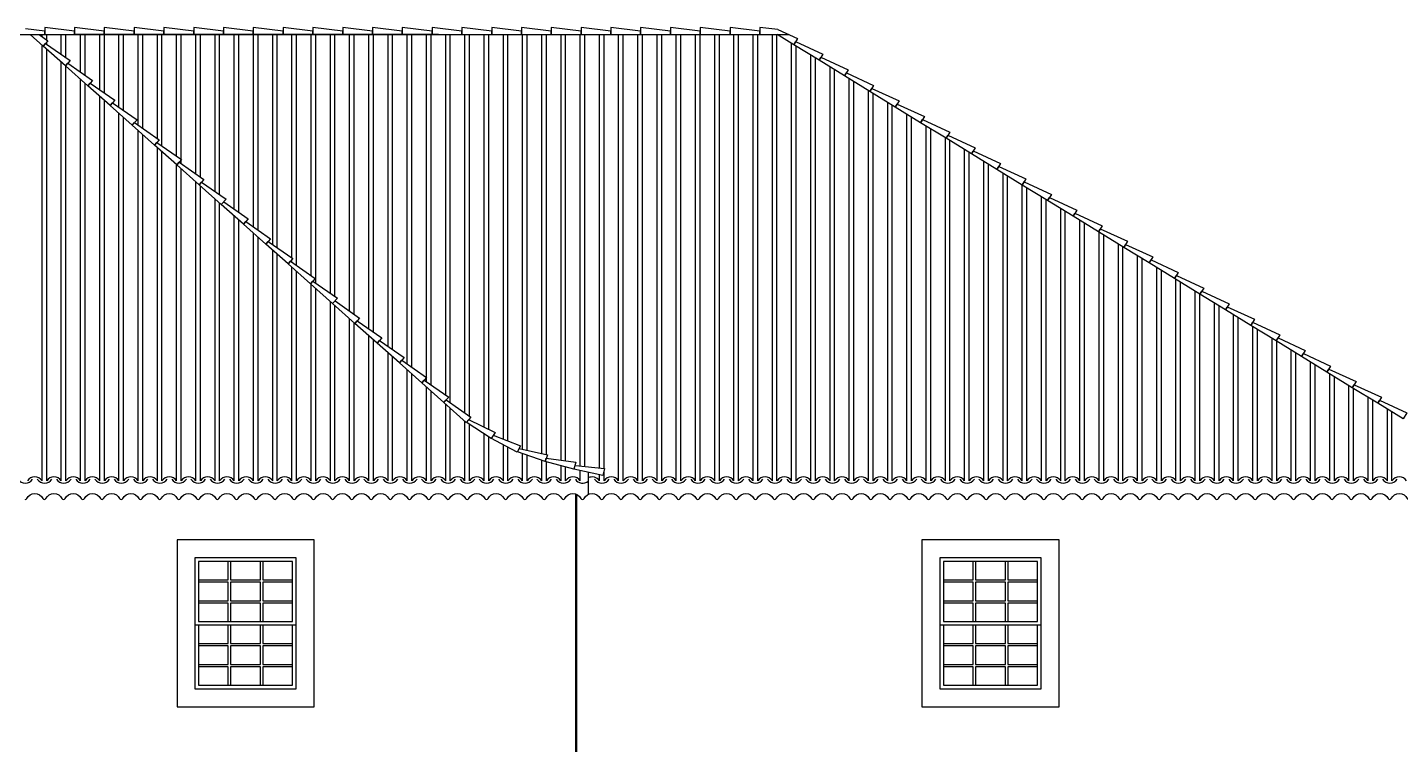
# Model space of a CAD drawing. Extents: x 18300 to 45581, y 436 to 7791.
# Drawn here: x 43298 to 44450, y 6695 to 7297 of the extents above; entities that cross this region are included whole.
import ezdxf

# ---------------------------------------------------------------- set-up
doc = ezdxf.new("R2010")
doc.units = 0
doc.layers.add('PAREDE', color=7, linetype='CONTINUOUS')
doc.layers.add('PAREDE_FINA', color=7, linetype='CONTINUOUS')

msp = doc.modelspace()

# ---------------------------------------------------------------- linework, layer by layer
at = {"layer": 'PAREDE', "const_width": 2}
msp.add_lwpolyline([(43758.61, 6905.08), (43758.61, 6583.13)], dxfattribs=at)
at = {"layer": 'PAREDE_FINA'}
for points in [[(43289.26, 7290.67), (43312.61, 7290.67), (43312.61, 7293.67), (43296.38, 7295.62)], [(43312.61, 7296.67), (43312.61, 7290.67), (43337.61, 7290.67), (43337.61, 7293.67), (43312.61, 7296.67)], [(43337.61, 7296.67), (43337.61, 7290.67), (43362.61, 7290.67), (43362.61, 7293.67), (43337.61, 7296.67)], [(43362.61, 7296.67), (43362.61, 7290.67), (43387.61, 7290.67), (43387.61, 7293.67), (43362.61, 7296.67)], [(43387.61, 7296.67), (43387.61, 7290.67), (43412.61, 7290.67), (43412.61, 7293.67), (43387.61, 7296.67)], [(43412.61, 7296.67), (43412.61, 7290.67), (43437.61, 7290.67), (43437.61, 7293.67), (43412.61, 7296.67)], [(43437.61, 7296.67), (43437.61, 7290.67), (43462.61, 7290.67), (43462.61, 7293.67), (43437.61, 7296.67)], [(43462.61, 7296.67), (43462.61, 7290.67), (43487.61, 7290.67), (43487.61, 7293.67), (43462.61, 7296.67)], [(43487.61, 7296.67), (43487.61, 7290.67), (43512.61, 7290.67), (43512.61, 7293.67), (43487.61, 7296.67)], [(43512.61, 7296.67), (43512.61, 7290.67), (43537.61, 7290.67), (43537.61, 7293.67), (43512.61, 7296.67)], [(43537.61, 7296.67), (43537.61, 7290.67), (43562.61, 7290.67), (43562.61, 7293.67), (43537.61, 7296.67)], [(43562.61, 7296.67), (43562.61, 7290.67), (43587.61, 7290.67), (43587.61, 7293.67), (43562.61, 7296.67)], [(43587.61, 7296.67), (43587.61, 7290.67), (43612.61, 7290.67), (43612.61, 7293.67), (43587.61, 7296.67)], [(43612.61, 7296.67), (43612.61, 7290.67), (43637.61, 7290.67), (43637.61, 7293.67), (43612.61, 7296.67)], [(43637.61, 7296.67), (43637.61, 7290.67), (43662.61, 7290.67), (43662.61, 7293.67), (43637.61, 7296.67)], [(43662.61, 7296.67), (43662.61, 7290.67), (43687.61, 7290.67), (43687.61, 7293.67), (43662.61, 7296.67)], [(43687.61, 7296.67), (43687.61, 7290.67), (43712.61, 7290.67), (43712.61, 7293.67), (43687.61, 7296.67)], [(43712.61, 7296.67), (43712.61, 7290.67), (43737.61, 7290.67), (43737.61, 7293.67), (43712.61, 7296.67)], [(43737.61, 7296.67), (43737.61, 7290.67), (43762.61, 7290.67), (43762.61, 7293.67), (43737.61, 7296.67)], [(43762.61, 7296.67), (43762.61, 7290.67), (43787.61, 7290.67), (43787.61, 7293.67), (43762.61, 7296.67)], [(43787.61, 7296.67), (43787.61, 7290.67), (43812.61, 7290.67), (43812.61, 7293.67), (43787.61, 7296.67)], [(43812.61, 7296.67), (43812.61, 7290.67), (43837.61, 7290.67), (43837.61, 7293.67), (43812.61, 7296.67)], [(43837.61, 7296.67), (43837.61, 7290.67), (43862.61, 7290.67), (43862.61, 7293.67), (43837.61, 7296.67)], [(43862.61, 7296.67), (43862.61, 7290.67), (43887.61, 7290.67), (43887.61, 7293.67), (43862.61, 7296.67)], [(43887.61, 7296.67), (43887.61, 7290.67), (43912.61, 7290.67), (43912.61, 7293.67), (43887.61, 7296.67)], [(43912.61, 7296.67), (43912.61, 7290.67), (43926.59, 7290.67)], [(43927.75, 7294.85), (43912.61, 7296.67)], [(43927.75, 7294.85), (43944.15, 7287.3), (43941.01, 7282.19), (43927.21, 7290.67)], [(43307.95, 7290.67), (43315.36, 7285.52), (43311.37, 7281.03), (43300.54, 7290.67)], [(43310.42, 7288.96), (43310.42, 7290.67)], [(43310.42, 6916.29), (43310.42, 7281.88)], [(43314.27, 7286.28), (43314.27, 7290.67)], [(43314.27, 7282.65), (43314.27, 7284.29)], [(43326.54, 7274.11), (43326.54, 7290.67)], [(43330.39, 7271.43), (43330.39, 7290.67)], [(43643.11, 7290.67), (43337.61, 7290.67)], [(43342.67, 7259.27), (43342.67, 7290.67)], [(43346.52, 7256.59), (43346.52, 7290.67)], [(43358.79, 7244.43), (43358.79, 7290.67)], [(43362.64, 7241.75), (43362.64, 7290.67)], [(43374.91, 7229.58), (43374.91, 7290.67)], [(43378.77, 7226.9), (43378.77, 7290.67)], [(43391.04, 7214.74), (43391.04, 7290.67)], [(43394.89, 7212.06), (43394.89, 7290.67)], [(43407.16, 7203.52), (43407.16, 7290.67)], [(43411.01, 7197.22), (43411.01, 7290.67)], [(43423.29, 7188.68), (43423.29, 7290.67)], [(43427.14, 7182.37), (43427.14, 7290.67)], [(43439.41, 7173.84), (43439.41, 7290.67)], [(43443.26, 7171.16), (43443.26, 7290.67)], [(43455.54, 7158.99), (43455.54, 7290.67)], [(43459.39, 7156.32), (43459.39, 7290.67)], [(43471.66, 7144.15), (43471.66, 7290.67)], [(43475.51, 7141.47), (43475.51, 7290.67)], [(43487.79, 7129.31), (43487.79, 7290.67)], [(43491.64, 7126.63), (43491.64, 7290.67)], [(43503.91, 7114.46), (43503.91, 7290.67)], [(43507.76, 7111.79), (43507.76, 7290.67)], [(43520.04, 7103.25), (43520.04, 7290.67)], [(43523.89, 7096.94), (43523.89, 7290.67)], [(43536.16, 7088.41), (43536.16, 7290.67)], [(43540.01, 7082.1), (43540.01, 7290.67)], [(43552.28, 7073.56), (43552.28, 7290.67)], [(43556.14, 7070.88), (43556.14, 7290.67)], [(43568.41, 7058.72), (43568.41, 7290.67)], [(43572.26, 7056.04), (43572.26, 7290.67)], [(43584.53, 7043.88), (43584.53, 7290.67)], [(43588.38, 7041.2), (43588.38, 7290.67)], [(43600.66, 7029.03), (43600.66, 7290.67)], [(43604.51, 7026.35), (43604.51, 7290.67)], [(43616.78, 7014.19), (43616.78, 7290.67)], [(43620.63, 7011.51), (43620.63, 7290.67)], [(43632.91, 6999.35), (43632.91, 7290.67)], [(43636.76, 6996.67), (43636.76, 7290.67)], [(43643.11, 7290.67), (43936.84, 7290.67)], [(43649.03, 6988.13), (43649.03, 7290.67)], [(43652.88, 6981.82), (43652.88, 7290.67)], [(43665.16, 6973.29), (43665.16, 7290.67)], [(43669.01, 6970.61), (43669.01, 7290.67)], [(43681.28, 6961.34), (43681.28, 7290.67)], [(43685.13, 6959.48), (43685.13, 7290.67)], [(43697.41, 6951.18), (43697.41, 7290.67)], [(43701.26, 6949.7), (43701.26, 7290.67)], [(43713.53, 6942.81), (43713.53, 7290.67)], [(43717.38, 6941.95), (43717.38, 7290.67)], [(43729.65, 6939.2), (43729.65, 7290.67)], [(43733.51, 6938.34), (43733.51, 7290.67)], [(43745.78, 6933.62), (43745.78, 7290.67)], [(43749.63, 6933.08), (43749.63, 7290.67)], [(43761.9, 6928.57), (43761.9, 7290.67)], [(43765.75, 6928.18), (43765.75, 7290.67)], [(43778.03, 6926.93), (43778.03, 7290.67)], [(43781.88, 6926.54), (43781.88, 7290.67)], [(43794.15, 6916.29), (43794.15, 7290.67)], [(43798, 6916.29), (43798, 7290.67)], [(43810.28, 6916.29), (43810.28, 7290.67)], [(43814.13, 6916.29), (43814.13, 7290.67)], [(43826.4, 6916.29), (43826.4, 7290.67)], [(43830.25, 6916.29), (43830.25, 7290.67)], [(43842.53, 6916.29), (43842.53, 7290.67)], [(43846.38, 6916.29), (43846.38, 7290.67)], [(43858.65, 6916.29), (43858.65, 7290.67)], [(43862.5, 6916.29), (43862.5, 7290.67)], [(43874.77, 6916.29), (43874.77, 7290.67)], [(43878.63, 6916.29), (43878.63, 7290.67)], [(43890.9, 6916.29), (43890.9, 7290.67)], [(43894.75, 6916.29), (43894.75, 7290.67)], [(43907.02, 6916.29), (43907.02, 7290.67)], [(43910.87, 6916.29), (43910.87, 7290.67)], [(43923.15, 6916.29), (43923.15, 7290.67)], [(43927, 6916.29), (43927, 7290.67)], [(43939.27, 6916.29), (43939.27, 7283.26)], [(43943.12, 6916.29), (43943.12, 7280.89)], [(43314.27, 6916.29), (43314.27, 7278.46)], [(43955.4, 6916.29), (43955.4, 7273.36)], [(43959.25, 6916.29), (43959.25, 7270.99)], [(43326.54, 6916.29), (43326.54, 7267.54)], [(43330.39, 6916.29), (43330.39, 7264.11)], [(43971.52, 6916.29), (43971.52, 7263.45)], [(43975.37, 6916.29), (43975.37, 7261.09)], [(43342.67, 6916.29), (43342.67, 7253.19)], [(43346.52, 6916.29), (43346.52, 7249.76)], [(43987.65, 6916.29), (43987.65, 7253.55)], [(43991.5, 6916.29), (43991.5, 7251.19)], [(43358.79, 6916.29), (43358.79, 7238.84)], [(43362.64, 6916.29), (43362.64, 7235.42)], [(44003.77, 6916.29), (44003.77, 7243.65)], [(44007.62, 6916.29), (44007.62, 7241.28)], [(43374.91, 6916.29), (43374.91, 7224.49)], [(44019.9, 6916.29), (44019.9, 7233.74)], [(44023.75, 6916.29), (44023.75, 7231.38)], [(44036.02, 6916.29), (44036.02, 7223.84)], [(43378.77, 6916.29), (43378.77, 7221.07)], [(44039.87, 6916.29), (44039.87, 7221.48)], [(44052.14, 6916.29), (44052.14, 7213.94)], [(44056, 6916.29), (44056, 7211.57)], [(43391.04, 6916.29), (43391.04, 7210.15)], [(43394.89, 6916.29), (43394.89, 7206.72)], [(43407.16, 7199.9), (43407.16, 7200.65)], [(44068.27, 6916.29), (44068.27, 7204.04)], [(44072.12, 6916.29), (44072.12, 7201.67)], [(43407.16, 6916.29), (43407.16, 7195.8)], [(43411.01, 6916.29), (43411.01, 7192.37)], [(44084.39, 6916.29), (44084.39, 7194.13)], [(44088.24, 6916.29), (44088.24, 7191.77)], [(43423.29, 6916.29), (43423.29, 7181.45)], [(43427.14, 6916.29), (43427.14, 7178.03)], [(44100.52, 6916.29), (44100.52, 7184.23)], [(44104.37, 6916.29), (44104.37, 7181.87)], [(43439.41, 6916.29), (43439.41, 7167.1)], [(44116.64, 6916.29), (44116.64, 7174.33)], [(44120.49, 6916.29), (44120.49, 7171.96)], [(43443.26, 6916.29), (43443.26, 7163.68)], [(44132.77, 6916.29), (44132.77, 7164.43)], [(44136.62, 6916.29), (44136.62, 7162.06)], [(44148.89, 6916.29), (44148.89, 7154.52)], [(43455.54, 6916.29), (43455.54, 7152.76)], [(43459.39, 6916.29), (43459.39, 7149.33)], [(44152.74, 6916.29), (44152.74, 7152.16)], [(44165.02, 6916.29), (44165.02, 7144.62)], [(43471.66, 6916.29), (43471.66, 7138.41)], [(43475.51, 6916.29), (43475.51, 7134.98)], [(44168.87, 6916.29), (44168.87, 7142.26)], [(44181.14, 6916.29), (44181.14, 7134.72)], [(44184.99, 6916.29), (44184.99, 7132.35)], [(43487.79, 6916.29), (43487.79, 7124.06)], [(43491.64, 6916.29), (43491.64, 7120.64)], [(44197.27, 6916.29), (44197.27, 7124.82)], [(44201.12, 6916.29), (44201.12, 7122.45)], [(43503.91, 6916.29), (43503.91, 7109.71)], [(44213.39, 6916.29), (44213.39, 7114.91)], [(44217.24, 6916.29), (44217.24, 7112.55)], [(43507.76, 6916.29), (43507.76, 7106.29)], [(43520.04, 7099.62), (43520.04, 7101.84)], [(44229.51, 6916.29), (44229.51, 7105.01)], [(44233.37, 6916.29), (44233.37, 7102.65)], [(43520.04, 6916.29), (43520.04, 7095.37)], [(43523.89, 6916.29), (43523.89, 7091.94)], [(44245.64, 6916.29), (44245.64, 7095.11)], [(44249.49, 6916.29), (44249.49, 7092.74)], [(44261.76, 6916.29), (44261.76, 7085.21)], [(43536.16, 6916.29), (43536.16, 7081.02)], [(43540.01, 6916.29), (43540.01, 7077.59)], [(44265.61, 6916.29), (44265.61, 7082.84)], [(44277.89, 6916.29), (44277.89, 7075.3)], [(43552.28, 6916.29), (43552.28, 7066.67)], [(43556.14, 6916.29), (43556.14, 7063.25)], [(44281.74, 6916.29), (44281.74, 7072.94)], [(44294.01, 6916.29), (44294.01, 7065.4)], [(44297.86, 6916.29), (44297.86, 7063.04)], [(43568.41, 6916.29), (43568.41, 7052.32)], [(44310.14, 6916.29), (44310.14, 7055.5)], [(44313.99, 6916.29), (44313.99, 7053.13)], [(43572.26, 6916.29), (43572.26, 7048.9)], [(44326.26, 6916.29), (44326.26, 7045.6)], [(44330.11, 6916.29), (44330.11, 7043.23)], [(43584.53, 6916.29), (43584.53, 7037.98)], [(43588.38, 6916.29), (43588.38, 7034.55)], [(44342.39, 6916.29), (44342.39, 7035.69)], [(44346.24, 6916.29), (44346.24, 7033.33)], [(43600.66, 6916.29), (43600.66, 7023.63)], [(43604.51, 6916.29), (43604.51, 7020.2)], [(44358.51, 6916.29), (44358.51, 7025.79)], [(44362.36, 6916.29), (44362.36, 7023.43)], [(44374.63, 6916.29), (44374.63, 7015.89)], [(43616.78, 6916.29), (43616.78, 7009.28)], [(43620.63, 6916.29), (43620.63, 7005.86)], [(44378.49, 6916.29), (44378.49, 7013.52)], [(44390.76, 6916.29), (44390.76, 7005.99)], [(43632.91, 6916.29), (43632.91, 6994.93)], [(44394.61, 6916.29), (44394.61, 7003.62)], [(44406.88, 6916.29), (44406.88, 6996.08)], [(44410.73, 6916.29), (44410.73, 6993.72)], [(43636.76, 6916.29), (43636.76, 6991.51)], [(44423.01, 6916.29), (44423.01, 6986.18)], [(44426.86, 6916.29), (44426.86, 6983.82)], [(43649.03, 6916.29), (43649.03, 6980.59)], [(43652.88, 6916.29), (43652.88, 6977.16)], [(44439.13, 6916.29), (44439.13, 6976.28)], [(44442.98, 6916.29), (44442.98, 6973.91)], [(43665.16, 6916.29), (43665.16, 6966.24)], [(43668.3, 6967.61), (43690.47, 6956.9), (43687.24, 6951.85), (43666.18, 6965.33)], [(43669.01, 6967.27), (43669.01, 6968.4)], [(43669.01, 6916.29), (43669.01, 6963.52)], [(43681.28, 6916.29), (43681.28, 6955.66)], [(43685.13, 6916.29), (43685.13, 6953.19)], [(43688.9, 6954.44), (43711.87, 6945.62), (43709.07, 6940.32), (43686.96, 6951.99), (43686.97, 6952.01)], [(43697.41, 6916.29), (43697.41, 6946.48)], [(43701.26, 6916.29), (43701.26, 6944.44)], [(43710.72, 6943.44), (43734.49, 6938.12), (43732.49, 6932.46), (43709.25, 6940.67)], [(43713.53, 6916.29), (43713.53, 6939.16)], [(43717.38, 6916.29), (43717.38, 6937.8)], [(43733.51, 6935.33), (43733.51, 6935.33)], [(43729.65, 6916.29), (43729.65, 6933.47)], [(43733.51, 6916.29), (43733.51, 6932.2)], [(43745.78, 6916.29), (43745.78, 6928.96)], [(43749.63, 6916.29), (43749.63, 6927.94)], [(43757.82, 6928.99), (43782.31, 6926.49), (43780.99, 6920.64), (43756.6, 6926.12)], [(43761.9, 6916.29), (43761.9, 6924.93)], [(43781.88, 6916.29), (43781.88, 6924.58)], [(43768.61, 6923.42), (43768.61, 6904.88)], [(43778.03, 6916.29), (43778.03, 6921.31)], [(43520.61, 6798.17), (43520.61, 6848.67), (43441.61, 6848.67), (43441.61, 6798.17)], [(43466.61, 6833.17), (43466.61, 6848.67)], [(43468.61, 6848.67), (43468.61, 6833.17)], [(43493.61, 6833.17), (43493.61, 6848.67)], [(43495.61, 6848.67), (43495.61, 6833.17)], [(44145.61, 6798.17), (44145.61, 6848.67), (44066.61, 6848.67), (44066.61, 6798.17)], [(44091.61, 6833.17), (44091.61, 6848.67)], [(44093.61, 6848.67), (44093.61, 6833.17)], [(44118.61, 6833.17), (44118.61, 6848.67)], [(44120.61, 6848.67), (44120.61, 6833.17)], [(43441.61, 6833.17), (43466.61, 6833.17)], [(43468.61, 6833.17), (43493.61, 6833.17)], [(43495.61, 6833.17), (43520.61, 6833.17)], [(44066.61, 6833.17), (44091.61, 6833.17)], [(44093.61, 6833.17), (44118.61, 6833.17)], [(44120.61, 6833.17), (44145.61, 6833.17)], [(43466.61, 6831.17), (43441.61, 6831.17)], [(43466.61, 6815.67), (43466.61, 6831.17)], [(43493.61, 6831.17), (43468.61, 6831.17)], [(43468.61, 6831.17), (43468.61, 6815.67)], [(43493.61, 6815.67), (43493.61, 6831.17)], [(43520.61, 6831.17), (43495.61, 6831.17)], [(43495.61, 6831.17), (43495.61, 6815.67)], [(44091.61, 6831.17), (44066.61, 6831.17)], [(44091.61, 6815.67), (44091.61, 6831.17)], [(44118.61, 6831.17), (44093.61, 6831.17)], [(44093.61, 6831.17), (44093.61, 6815.67)], [(44118.61, 6815.67), (44118.61, 6831.17)], [(44145.61, 6831.17), (44120.61, 6831.17)], [(44120.61, 6831.17), (44120.61, 6815.67)], [(43441.61, 6815.67), (43466.61, 6815.67)], [(43466.61, 6813.67), (43441.61, 6813.67)], [(43466.61, 6798.17), (43466.61, 6813.67)], [(43468.61, 6815.67), (43493.61, 6815.67)], [(43493.61, 6813.67), (43468.61, 6813.67)], [(43468.61, 6813.67), (43468.61, 6798.17)], [(43493.61, 6798.17), (43493.61, 6813.67)], [(43495.61, 6815.67), (43520.61, 6815.67)], [(43495.61, 6813.67), (43495.61, 6798.17)], [(43520.61, 6813.67), (43495.61, 6813.67)], [(44066.61, 6815.67), (44091.61, 6815.67)], [(44091.61, 6813.67), (44066.61, 6813.67)], [(44091.61, 6798.17), (44091.61, 6813.67)], [(44093.61, 6815.67), (44118.61, 6815.67)], [(44093.61, 6813.67), (44093.61, 6798.17)], [(44118.61, 6813.67), (44093.61, 6813.67)], [(44118.61, 6798.17), (44118.61, 6813.67)], [(44120.61, 6815.67), (44145.61, 6815.67)], [(44120.61, 6813.67), (44120.61, 6798.17)], [(44145.61, 6813.67), (44120.61, 6813.67)], [(43441.61, 6798.17), (43520.61, 6798.17)], [(44066.61, 6798.17), (44145.61, 6798.17)], [(43523.61, 6795.17), (43438.61, 6795.17)], [(43441.61, 6795.17), (43441.61, 6744.67), (43520.61, 6744.67), (43520.61, 6795.17)], [(43466.61, 6779.67), (43466.61, 6795.17)], [(43468.61, 6795.17), (43468.61, 6779.67)], [(43493.61, 6779.67), (43493.61, 6795.17)], [(43495.61, 6795.17), (43495.61, 6779.67)], [(44148.61, 6795.17), (44063.61, 6795.17)], [(44066.61, 6795.17), (44066.61, 6744.67), (44145.61, 6744.67), (44145.61, 6795.17)], [(44091.61, 6779.67), (44091.61, 6795.17)], [(44093.61, 6795.17), (44093.61, 6779.67)], [(44118.61, 6779.67), (44118.61, 6795.17)], [(44120.61, 6795.17), (44120.61, 6779.67)], [(43441.61, 6779.67), (43466.61, 6779.67)], [(43466.61, 6777.67), (43441.61, 6777.67)], [(43466.61, 6762.17), (43466.61, 6777.67)], [(43468.61, 6779.67), (43493.61, 6779.67)], [(43493.61, 6777.67), (43468.61, 6777.67)], [(43468.61, 6777.67), (43468.61, 6762.17)], [(43493.61, 6762.17), (43493.61, 6777.67)], [(43495.61, 6779.67), (43520.61, 6779.67)], [(43495.61, 6777.67), (43495.61, 6762.17)], [(43520.61, 6777.67), (43495.61, 6777.67)], [(44066.61, 6779.67), (44091.61, 6779.67)], [(44091.61, 6777.67), (44066.61, 6777.67)], [(44091.61, 6762.17), (44091.61, 6777.67)], [(44093.61, 6779.67), (44118.61, 6779.67)], [(44093.61, 6777.67), (44093.61, 6762.17)], [(44118.61, 6777.67), (44093.61, 6777.67)], [(44118.61, 6762.17), (44118.61, 6777.67)], [(44120.61, 6779.67), (44145.61, 6779.67)], [(44145.61, 6777.67), (44120.61, 6777.67)], [(44120.61, 6777.67), (44120.61, 6762.17)], [(43441.61, 6762.17), (43466.61, 6762.17)], [(43466.61, 6760.17), (43441.61, 6760.17)], [(43466.61, 6744.67), (43466.61, 6760.17)], [(43468.61, 6762.17), (43493.61, 6762.17)], [(43493.61, 6760.17), (43468.61, 6760.17)], [(43468.61, 6760.17), (43468.61, 6744.67)], [(43493.61, 6744.67), (43493.61, 6760.17)], [(43495.61, 6762.17), (43520.61, 6762.17)], [(43495.61, 6760.17), (43495.61, 6744.67)], [(43520.61, 6760.17), (43495.61, 6760.17)], [(44066.61, 6762.17), (44091.61, 6762.17)], [(44091.61, 6760.17), (44066.61, 6760.17)], [(44091.61, 6744.67), (44091.61, 6760.17)], [(44093.61, 6762.17), (44118.61, 6762.17)], [(44093.61, 6760.17), (44093.61, 6744.67)], [(44118.61, 6760.17), (44093.61, 6760.17)], [(44118.61, 6744.67), (44118.61, 6760.17)], [(44120.61, 6762.17), (44145.61, 6762.17)], [(44120.61, 6760.17), (44120.61, 6744.67)], [(44145.61, 6760.17), (44120.61, 6760.17)]]:
    msp.add_lwpolyline(points, dxfattribs=at)
for points in [[(43334.04, 7268.9), (43330.05, 7264.41), (43311.37, 7281.03), (43313.37, 7283.27)], [(43965.46, 7274.22), (43962.32, 7269.11), (43941.01, 7282.19), (43942.58, 7284.75)], [(43986.76, 7261.14), (43983.62, 7256.02), (43962.32, 7269.11), (43963.89, 7271.66)], [(43352.72, 7252.28), (43348.73, 7247.8), (43330.05, 7264.41), (43332.04, 7266.66)], [(44008.06, 7248.05), (44004.92, 7242.94), (43983.62, 7256.02), (43985.19, 7258.58)], [(43371.39, 7235.66), (43367.4, 7231.18), (43348.73, 7247.8), (43350.72, 7250.04)], [(44029.37, 7234.97), (44026.23, 7229.86), (44004.92, 7242.94), (44006.49, 7245.5)], [(43390.07, 7219.04), (43386.08, 7214.56), (43367.4, 7231.18), (43369.4, 7233.42)], [(44050.67, 7221.89), (44047.53, 7216.77), (44026.23, 7229.86), (44027.8, 7232.41)], [(43408.75, 7202.42), (43404.76, 7197.94), (43386.08, 7214.56), (43388.08, 7216.8)], [(44071.97, 7208.8), (44068.83, 7203.69), (44047.53, 7216.77), (44049.1, 7219.33)], [(43427.42, 7185.8), (43423.43, 7181.32), (43404.76, 7197.94), (43406.75, 7200.18)], [(44093.28, 7195.72), (44090.14, 7190.61), (44068.83, 7203.69), (44070.4, 7206.25)], [(44114.58, 7182.64), (44111.44, 7177.52), (44090.14, 7190.61), (44091.71, 7193.16)], [(43446.1, 7169.19), (43442.11, 7164.7), (43423.43, 7181.32), (43425.43, 7183.56)], [(44135.88, 7169.55), (44132.74, 7164.44), (44111.44, 7177.52), (44113.01, 7180.08)], [(43464.78, 7152.57), (43460.79, 7148.09), (43442.11, 7164.7), (43444.11, 7166.94)], [(44157.19, 7156.47), (44154.05, 7151.36), (44132.74, 7164.44), (44134.31, 7167)], [(43483.45, 7135.95), (43479.47, 7131.47), (43460.79, 7148.09), (43462.78, 7150.33)], [(44178.49, 7143.39), (44175.35, 7138.28), (44154.05, 7151.36), (44155.62, 7153.91)], [(43502.13, 7119.33), (43498.14, 7114.85), (43479.47, 7131.47), (43481.46, 7133.71)], [(44199.79, 7130.31), (44196.65, 7125.19), (44175.35, 7138.28), (44176.92, 7140.83)], [(44221.1, 7117.22), (44217.96, 7112.11), (44196.65, 7125.19), (44198.22, 7127.75)], [(43520.81, 7102.71), (43516.82, 7098.23), (43498.14, 7114.85), (43500.14, 7117.09)], [(44242.4, 7104.14), (44239.26, 7099.03), (44217.96, 7112.11), (44219.53, 7114.67)], [(43539.48, 7086.09), (43535.5, 7081.61), (43516.82, 7098.23), (43518.81, 7100.47)], [(44263.7, 7091.06), (44260.56, 7085.94), (44239.26, 7099.03), (44240.83, 7101.58)], [(44285.01, 7077.97), (44281.87, 7072.86), (44260.56, 7085.94), (44262.13, 7088.5)], [(43558.16, 7069.47), (43554.17, 7064.99), (43535.5, 7081.61), (43537.49, 7083.85)], [(44306.31, 7064.89), (44303.17, 7059.78), (44281.87, 7072.86), (44283.44, 7075.42)], [(43576.84, 7052.86), (43572.85, 7048.37), (43554.17, 7064.99), (43556.17, 7067.23)], [(44327.61, 7051.81), (44324.47, 7046.69), (44303.17, 7059.78), (44304.74, 7062.33)], [(43595.51, 7036.24), (43591.53, 7031.76), (43572.85, 7048.37), (43574.84, 7050.62)], [(44348.92, 7038.72), (44345.78, 7033.61), (44324.47, 7046.69), (44326.04, 7049.25)], [(43614.19, 7019.62), (43610.2, 7015.14), (43591.53, 7031.76), (43593.52, 7034)], [(44370.22, 7025.64), (44367.08, 7020.53), (44345.78, 7033.61), (44347.35, 7036.17)], [(43632.87, 7003), (43628.88, 6998.52), (43610.2, 7015.14), (43612.2, 7017.38)], [(44391.52, 7012.56), (44388.38, 7007.45), (44367.08, 7020.53), (44368.65, 7023.09)], [(44412.83, 6999.48), (44409.69, 6994.36), (44388.38, 7007.45), (44389.95, 7010)], [(43651.55, 6986.38), (43647.56, 6981.9), (43628.88, 6998.52), (43630.87, 7000.76)], [(44434.13, 6986.39), (44430.99, 6981.28), (44409.69, 6994.36), (44411.26, 6996.92)], [(43670.22, 6969.76), (43666.23, 6965.28), (43647.56, 6981.9), (43649.55, 6984.14)], [(44455.43, 6973.31), (44452.29, 6968.2), (44430.99, 6981.28), (44432.56, 6983.84)], [(43758.2, 6931.89), (43756.67, 6926.09), (43732.49, 6932.46), (43733.26, 6935.36)], [(43423.61, 6726.67), (43538.61, 6726.67), (43538.61, 6866.67), (43423.61, 6866.67)], [(44048.61, 6726.67), (44163.61, 6726.67), (44163.61, 6866.67), (44048.61, 6866.67)], [(43438.61, 6741.67), (43523.61, 6741.67), (43523.61, 6851.67), (43438.61, 6851.67)], [(44063.61, 6741.67), (44148.61, 6741.67), (44148.61, 6851.67), (44063.61, 6851.67)]]:
    msp.add_lwpolyline(points, close=True, dxfattribs=at)
for points in [[(43296.22, 6900.64, 0.284915), (43297.56, 6901.47, -0.6201737), (43311, 6901.47, 0.284915), (43312.34, 6900.64)], [(43312.34, 6900.64, 0.284915), (43313.69, 6901.47, -0.6201737), (43327.12, 6901.47, 0.284915), (43328.47, 6900.64)], [(43328.47, 6900.64, 0.284915), (43329.81, 6901.47, -0.6201737), (43343.25, 6901.47, 0.284915), (43344.59, 6900.64)], [(43344.59, 6900.64, 0.284915), (43345.94, 6901.47, -0.6201737), (43359.37, 6901.47, 0.284915), (43360.72, 6900.64)], [(43360.72, 6900.64, 0.284915), (43362.06, 6901.47, -0.6201737), (43375.5, 6901.47, 0.284915), (43376.84, 6900.64)], [(43376.84, 6900.64, 0.284915), (43378.18, 6901.47, -0.6201737), (43391.62, 6901.47, 0.284915), (43392.96, 6900.64)], [(43392.96, 6900.64, 0.284915), (43394.31, 6901.47, -0.6201737), (43407.75, 6901.47, 0.284915), (43409.09, 6900.64)], [(43409.09, 6900.64, 0.284915), (43410.43, 6901.47, -0.6201737), (43423.87, 6901.47, 0.284915), (43425.21, 6900.64)], [(43425.21, 6900.64, 0.284915), (43426.56, 6901.47, -0.6201737), (43439.99, 6901.47, 0.284915), (43441.34, 6900.64)], [(43441.34, 6900.64, 0.284915), (43442.68, 6901.47, -0.6201737), (43456.12, 6901.47, 0.284915), (43457.46, 6900.64)], [(43457.46, 6900.64, 0.284915), (43458.81, 6901.47, -0.6201737), (43472.24, 6901.47, 0.284915), (43473.59, 6900.64)], [(43473.59, 6900.64, 0.284915), (43474.93, 6901.47, -0.6201737), (43488.37, 6901.47, 0.284915), (43489.71, 6900.64)], [(43489.71, 6900.64, 0.284915), (43491.06, 6901.47, -0.6201737), (43504.49, 6901.47, 0.284915), (43505.84, 6900.64)], [(43505.84, 6900.64, 0.284915), (43507.18, 6901.47, -0.6201737), (43520.62, 6901.47, 0.284915), (43521.96, 6900.64)], [(43521.96, 6900.64, 0.284915), (43523.3, 6901.47, -0.6201737), (43536.74, 6901.47, 0.284915), (43538.09, 6900.64)], [(43538.09, 6900.64, 0.284915), (43539.43, 6901.47, -0.6201737), (43552.87, 6901.47, 0.284915), (43554.21, 6900.64)], [(43554.21, 6900.64, 0.284915), (43555.55, 6901.47, -0.6201737), (43568.99, 6901.47, 0.284915), (43570.33, 6900.64)], [(43570.33, 6900.64, 0.284915), (43571.68, 6901.47, -0.6201737), (43585.12, 6901.47, 0.284915), (43586.46, 6900.64)], [(43586.46, 6900.64, 0.284915), (43587.8, 6901.47, -0.6201737), (43601.24, 6901.47, 0.284915), (43602.58, 6900.64)], [(43602.58, 6900.64, 0.284915), (43603.93, 6901.47, -0.6201737), (43617.36, 6901.47, 0.284915), (43618.71, 6900.64)], [(43618.71, 6900.64, 0.284915), (43620.05, 6901.47, -0.6201737), (43633.49, 6901.47, 0.284915), (43634.83, 6900.64)], [(43634.83, 6900.64, 0.284915), (43636.18, 6901.47, -0.6201737), (43649.61, 6901.47, 0.284915), (43650.96, 6900.64)], [(43650.96, 6900.64, 0.284915), (43652.3, 6901.47, -0.6201737), (43665.74, 6901.47, 0.284915), (43667.08, 6900.64)], [(43667.08, 6900.64, 0.284915), (43668.43, 6901.47, -0.6201737), (43681.86, 6901.47, 0.284915), (43683.21, 6900.64)], [(43683.21, 6900.64, 0.284915), (43684.55, 6901.47, -0.6201737), (43697.99, 6901.47, 0.284915), (43699.33, 6900.64)], [(43699.33, 6900.64, 0.284915), (43700.67, 6901.47, -0.6201737), (43714.11, 6901.47, 0.284915), (43715.46, 6900.64)], [(43715.46, 6900.64, 0.284915), (43716.8, 6901.47, -0.6201737), (43730.24, 6901.47, 0.284915), (43731.58, 6900.64)], [(43731.58, 6900.64, 0.284915), (43732.92, 6901.47, -0.6201737), (43746.36, 6901.47, 0.284915), (43747.7, 6900.64)], [(43747.7, 6900.64, 0.284915), (43749.05, 6901.47, -0.6201737), (43762.49, 6901.47, 0.284915), (43763.83, 6900.64)], [(43763.83, 6900.64, 0.284915), (43765.17, 6901.47, -0.6201737), (43778.61, 6901.47, 0.284915), (43779.95, 6900.64)], [(43779.95, 6900.64, 0.284915), (43781.3, 6901.47, -0.6201737), (43794.73, 6901.47, 0.284915), (43796.08, 6900.64)], [(43796.08, 6900.64, 0.284915), (43797.42, 6901.47, -0.6201737), (43810.86, 6901.47, 0.284915), (43812.2, 6900.64)], [(43812.2, 6900.64, 0.284915), (43813.55, 6901.47, -0.6201737), (43826.98, 6901.47, 0.284915), (43828.33, 6900.64)], [(43828.33, 6900.64, 0.284915), (43829.67, 6901.47, -0.6201737), (43843.11, 6901.47, 0.284915), (43844.45, 6900.64)], [(43844.45, 6900.64, 0.284915), (43845.79, 6901.47, -0.6201737), (43859.23, 6901.47, 0.284915), (43860.58, 6900.64)], [(43860.58, 6900.64, 0.284915), (43861.92, 6901.47, -0.6201737), (43875.36, 6901.47, 0.284915), (43876.7, 6900.64)], [(43876.7, 6900.64, 0.284915), (43878.04, 6901.47, -0.6201737), (43891.48, 6901.47, 0.284915), (43892.82, 6900.64)], [(43892.82, 6900.64, 0.284915), (43894.17, 6901.47, -0.6201737), (43907.61, 6901.47, 0.284915), (43908.95, 6900.64)], [(43908.95, 6900.64, 0.284915), (43910.29, 6901.47, -0.6201737), (43923.73, 6901.47, 0.284915), (43925.07, 6900.64)], [(43925.07, 6900.64, 0.284915), (43926.42, 6901.47, -0.6201737), (43939.85, 6901.47, 0.284915), (43941.2, 6900.64)], [(43941.2, 6900.64, 0.284915), (43942.54, 6901.47, -0.6201737), (43955.98, 6901.47, 0.284915), (43957.32, 6900.64)], [(43957.32, 6900.64, 0.284915), (43958.67, 6901.47, -0.6201737), (43972.1, 6901.47, 0.284915), (43973.45, 6900.64)], [(43973.45, 6900.64, 0.284915), (43974.79, 6901.47, -0.6201737), (43988.23, 6901.47, 0.284915), (43989.57, 6900.64)], [(43989.57, 6900.64, 0.284915), (43990.92, 6901.47, -0.6201737), (44004.35, 6901.47, 0.284915), (44005.7, 6900.64)], [(44005.7, 6900.64, 0.284915), (44007.04, 6901.47, -0.6201737), (44020.48, 6901.47, 0.284915), (44021.82, 6900.64)], [(44021.82, 6900.64, 0.284915), (44023.16, 6901.47, -0.6201737), (44036.6, 6901.47, 0.284915), (44037.95, 6900.64)], [(44037.95, 6900.64, 0.284915), (44039.29, 6901.47, -0.6201737), (44052.73, 6901.47, 0.284915), (44054.07, 6900.64)], [(44054.07, 6900.64, 0.284915), (44055.41, 6901.47, -0.6201737), (44068.85, 6901.47, 0.284915), (44070.19, 6900.64)], [(44070.19, 6900.64, 0.284915), (44071.54, 6901.47, -0.6201737), (44084.98, 6901.47, 0.284915), (44086.32, 6900.64)], [(44086.32, 6900.64, 0.284915), (44087.66, 6901.47, -0.6201737), (44101.1, 6901.47, 0.284915), (44102.44, 6900.64)], [(44102.44, 6900.64, 0.284915), (44103.79, 6901.47, -0.6201737), (44117.22, 6901.47, 0.284915), (44118.57, 6900.64)], [(44118.57, 6900.64, 0.284915), (44119.91, 6901.47, -0.6201737), (44133.35, 6901.47, 0.284915), (44134.69, 6900.64)], [(44134.69, 6900.64, 0.284915), (44136.04, 6901.47, -0.6201737), (44149.47, 6901.47, 0.284915), (44150.82, 6900.64)], [(44150.82, 6900.64, 0.284915), (44152.16, 6901.47, -0.6201737), (44165.6, 6901.47, 0.284915), (44166.94, 6900.64)], [(44166.94, 6900.64, 0.284915), (44168.29, 6901.47, -0.6201737), (44181.72, 6901.47, 0.284915), (44183.07, 6900.64)], [(44183.07, 6900.64, 0.284915), (44184.41, 6901.47, -0.6201737), (44197.85, 6901.47, 0.284915), (44199.19, 6900.64)], [(44199.19, 6900.64, 0.284915), (44200.53, 6901.47, -0.6201737), (44213.97, 6901.47, 0.284915), (44215.32, 6900.64)], [(44215.32, 6900.64, 0.284915), (44216.66, 6901.47, -0.6201737), (44230.1, 6901.47, 0.284915), (44231.44, 6900.64)], [(44231.44, 6900.64, 0.284915), (44232.78, 6901.47, -0.6201737), (44246.22, 6901.47, 0.284915), (44247.56, 6900.64)], [(44247.56, 6900.64, 0.284915), (44248.91, 6901.47, -0.6201737), (44262.34, 6901.47, 0.284915), (44263.69, 6900.64)], [(44263.69, 6900.64, 0.284915), (44265.03, 6901.47, -0.6201737), (44278.47, 6901.47, 0.284915), (44279.81, 6900.64)], [(44279.81, 6900.64, 0.284915), (44281.16, 6901.47, -0.6201737), (44294.59, 6901.47, 0.284915), (44295.94, 6900.64)], [(44295.94, 6900.64, 0.284915), (44297.28, 6901.47, -0.6201737), (44310.72, 6901.47, 0.284915), (44312.06, 6900.64)], [(44312.06, 6900.64, 0.284915), (44313.41, 6901.47, -0.6201737), (44326.84, 6901.47, 0.284915), (44328.19, 6900.64)], [(44328.19, 6900.64, 0.284915), (44329.53, 6901.47, -0.6201737), (44342.97, 6901.47, 0.284915), (44344.31, 6900.64)], [(44344.31, 6900.64, 0.284915), (44345.65, 6901.47, -0.6201737), (44359.09, 6901.47, 0.284915), (44360.44, 6900.64)], [(44360.44, 6900.64, 0.284915), (44361.78, 6901.47, -0.6201737), (44375.22, 6901.47, 0.284915), (44376.56, 6900.64)], [(44376.56, 6900.64, 0.284915), (44377.9, 6901.47, -0.6201737), (44391.34, 6901.47, 0.284915), (44392.68, 6900.64)], [(44392.68, 6900.64, 0.284915), (44394.03, 6901.47, -0.6201737), (44407.47, 6901.47, 0.284915), (44408.81, 6900.64)], [(44408.81, 6900.64, 0.284915), (44410.15, 6901.47, -0.6201737), (44423.59, 6901.47, 0.284915), (44424.93, 6900.64)], [(44424.93, 6900.64, 0.284915), (44426.28, 6901.47, -0.6201737), (44439.71, 6901.47, 0.284915), (44441.06, 6900.64)], [(44441.06, 6900.64, 0.284915), (44442.4, 6901.47, -0.6201737), (44455.84, 6901.47, 0.284915), (44457.18, 6900.64)]]:
    msp.add_lwpolyline(points, format="xyb", dxfattribs=at)
for centre, start, end in [((43296.36, 6921.82), 215.09066, 324.90934), ((43304.28, 6911.98), 35.09066, 144.90934), ((43312.48, 6921.82), 215.09066, 324.90934), ((43320.4, 6911.98), 35.09066, 144.90934), ((43328.61, 6921.82), 215.09066, 324.90934), ((43336.53, 6911.98), 35.09066, 144.90934), ((43344.73, 6921.82), 215.09066, 324.90934), ((43352.65, 6911.98), 35.09066, 144.90934), ((43360.86, 6921.82), 215.09066, 324.90934), ((43368.78, 6911.98), 35.09066, 144.90934), ((43376.98, 6921.82), 215.09066, 324.90934), ((43384.9, 6911.98), 35.09066, 144.90934), ((43393.11, 6921.82), 215.09066, 324.90934), ((43401.03, 6911.98), 35.09066, 144.90934), ((43409.23, 6921.82), 215.09066, 324.90934), ((43417.15, 6911.98), 35.09066, 144.90934), ((43425.36, 6921.82), 215.09066, 324.90934), ((43433.28, 6911.98), 35.09066, 144.90934), ((43441.48, 6921.82), 215.09066, 324.90934), ((43449.4, 6911.98), 35.09066, 144.90934), ((43457.61, 6921.82), 215.09066, 324.90934), ((43465.53, 6911.98), 35.09066, 144.90934), ((43473.73, 6921.82), 215.09066, 324.90934), ((43481.65, 6911.98), 35.09066, 144.90934), ((43489.85, 6921.82), 215.09066, 324.90934), ((43497.77, 6911.98), 35.09066, 144.90934), ((43505.98, 6921.82), 215.09066, 324.90934), ((43513.9, 6911.98), 35.09066, 144.90934), ((43522.1, 6921.82), 215.09066, 324.90934), ((43530.02, 6911.98), 35.09066, 144.90934), ((43538.23, 6921.82), 215.09066, 324.90934), ((43546.15, 6911.98), 35.09066, 144.90934), ((43554.35, 6921.82), 215.09066, 324.90934), ((43562.27, 6911.98), 35.09066, 144.90934), ((43570.48, 6921.82), 215.09066, 324.90934), ((43578.4, 6911.98), 35.09066, 144.90934), ((43586.6, 6921.82), 215.09066, 324.90934), ((43594.52, 6911.98), 35.09066, 144.90934), ((43602.73, 6921.82), 215.09066, 324.90934), ((43610.65, 6911.98), 35.09066, 144.90934), ((43618.85, 6921.82), 215.09066, 324.90934), ((43626.77, 6911.98), 35.09066, 144.90934), ((43634.98, 6921.82), 215.09066, 324.90934), ((43642.89, 6911.98), 35.09066, 144.90934), ((43651.1, 6921.82), 215.09066, 324.90934), ((43659.02, 6911.98), 35.09066, 144.90934), ((43667.22, 6921.82), 215.09066, 324.90934), ((43675.14, 6911.98), 35.09066, 144.90934), ((43683.35, 6921.82), 215.09066, 324.90934), ((43691.27, 6911.98), 35.09066, 144.90934), ((43699.47, 6921.82), 215.09066, 324.90934), ((43707.39, 6911.98), 35.09066, 144.90934), ((43715.6, 6921.82), 215.09066, 324.90934), ((43723.52, 6911.98), 35.09066, 144.90934), ((43731.72, 6921.82), 215.09066, 324.90934), ((43739.64, 6911.98), 35.09066, 144.90934), ((43747.85, 6921.82), 215.09066, 324.90934), ((43755.77, 6911.98), 35.09066, 144.90934), ((43763.97, 6921.82), 215.09066, 308.17564), ((43771.89, 6911.98), 35.09066, 115.96918), ((43780.1, 6921.82), 215.09066, 324.90934), ((43788.02, 6911.98), 35.09066, 144.90934), ((43796.22, 6921.82), 215.09066, 324.90934), ((43804.14, 6911.98), 35.09066, 144.90934), ((43812.34, 6921.82), 215.09066, 324.90934), ((43820.26, 6911.98), 35.09066, 144.90934), ((43828.47, 6921.82), 215.09066, 324.90934), ((43836.39, 6911.98), 35.09066, 144.90934), ((43844.59, 6921.82), 215.09066, 324.90934), ((43852.51, 6911.98), 35.09066, 144.90934), ((43860.72, 6921.82), 215.09066, 324.90934), ((43868.64, 6911.98), 35.09066, 144.90934), ((43876.84, 6921.82), 215.09066, 324.90934), ((43884.76, 6911.98), 35.09066, 144.90934), ((43892.97, 6921.82), 215.09066, 324.90934), ((43900.89, 6911.98), 35.09066, 144.90934), ((43909.09, 6921.82), 215.09066, 324.90934), ((43917.01, 6911.98), 35.09066, 144.90934), ((43925.22, 6921.82), 215.09066, 324.90934), ((43933.14, 6911.98), 35.09066, 144.90934), ((43941.34, 6921.82), 215.09066, 324.90934), ((43949.26, 6911.98), 35.09066, 144.90934), ((43957.47, 6921.82), 215.09066, 324.90934), ((43965.39, 6911.98), 35.09066, 144.90934), ((43973.59, 6921.82), 215.09066, 324.90934), ((43981.51, 6911.98), 35.09066, 144.90934), ((43989.71, 6921.82), 215.09066, 324.90934), ((43997.63, 6911.98), 35.09066, 144.90934), ((44005.84, 6921.82), 215.09066, 324.90934), ((44013.76, 6911.98), 35.09066, 144.90934), ((44021.96, 6921.82), 215.09066, 324.90934), ((44029.88, 6911.98), 35.09066, 144.90934), ((44038.09, 6921.82), 215.09066, 324.90934), ((44046.01, 6911.98), 35.09066, 144.90934), ((44054.21, 6921.82), 215.09066, 324.90934), ((44062.13, 6911.98), 35.09066, 144.90934), ((44070.34, 6921.82), 215.09066, 324.90934), ((44078.26, 6911.98), 35.09066, 144.90934), ((44086.46, 6921.82), 215.09066, 324.90934), ((44094.38, 6911.98), 35.09066, 144.90934), ((44102.59, 6921.82), 215.09066, 324.90934), ((44110.51, 6911.98), 35.09066, 144.90934), ((44118.71, 6921.82), 215.09066, 324.90934), ((44126.63, 6911.98), 35.09066, 144.90934), ((44134.84, 6921.82), 215.09066, 324.90934), ((44142.75, 6911.98), 35.09066, 144.90934), ((44150.96, 6921.82), 215.09066, 324.90934), ((44158.88, 6911.98), 35.09066, 144.90934), ((44167.08, 6921.82), 215.09066, 324.90934), ((44175, 6911.98), 35.09066, 144.90934), ((44183.21, 6921.82), 215.09066, 324.90934), ((44191.13, 6911.98), 35.09066, 144.90934), ((44199.33, 6921.82), 215.09066, 324.90934), ((44207.25, 6911.98), 35.09066, 144.90934), ((44215.46, 6921.82), 215.09066, 324.90934), ((44223.38, 6911.98), 35.09066, 144.90934), ((44231.58, 6921.82), 215.09066, 324.90934), ((44239.5, 6911.98), 35.09066, 144.90934), ((44247.71, 6921.82), 215.09066, 324.90934), ((44255.63, 6911.98), 35.09066, 144.90934), ((44263.83, 6921.82), 215.09066, 324.90934), ((44271.75, 6911.98), 35.09066, 144.90934), ((44279.96, 6921.82), 215.09066, 324.90934), ((44287.88, 6911.98), 35.09066, 144.90934), ((44296.08, 6921.82), 215.09066, 324.90934), ((44304, 6911.98), 35.09066, 144.90934), ((44312.2, 6921.82), 215.09066, 324.90934), ((44320.12, 6911.98), 35.09066, 144.90934), ((44328.33, 6921.82), 215.09066, 324.90934), ((44336.25, 6911.98), 35.09066, 144.90934), ((44344.45, 6921.82), 215.09066, 324.90934), ((44352.37, 6911.98), 35.09066, 144.90934), ((44360.58, 6921.82), 215.09066, 324.90934), ((44368.5, 6911.98), 35.09066, 144.90934), ((44376.7, 6921.82), 215.09066, 324.90934), ((44384.62, 6911.98), 35.09066, 144.90934), ((44392.83, 6921.82), 215.09066, 324.90934), ((44400.75, 6911.98), 35.09066, 144.90934), ((44408.95, 6921.82), 215.09066, 324.90934), ((44416.87, 6911.98), 35.09066, 144.90934), ((44425.08, 6921.82), 215.09066, 324.90934), ((44433, 6911.98), 35.09066, 144.90934), ((44441.2, 6921.82), 215.09066, 324.90934), ((44449.12, 6911.98), 35.09066, 144.90934)]:
    msp.add_arc(centre, 7.5, start, end, dxfattribs=at)

doc.saveas('drawing.dxf')
